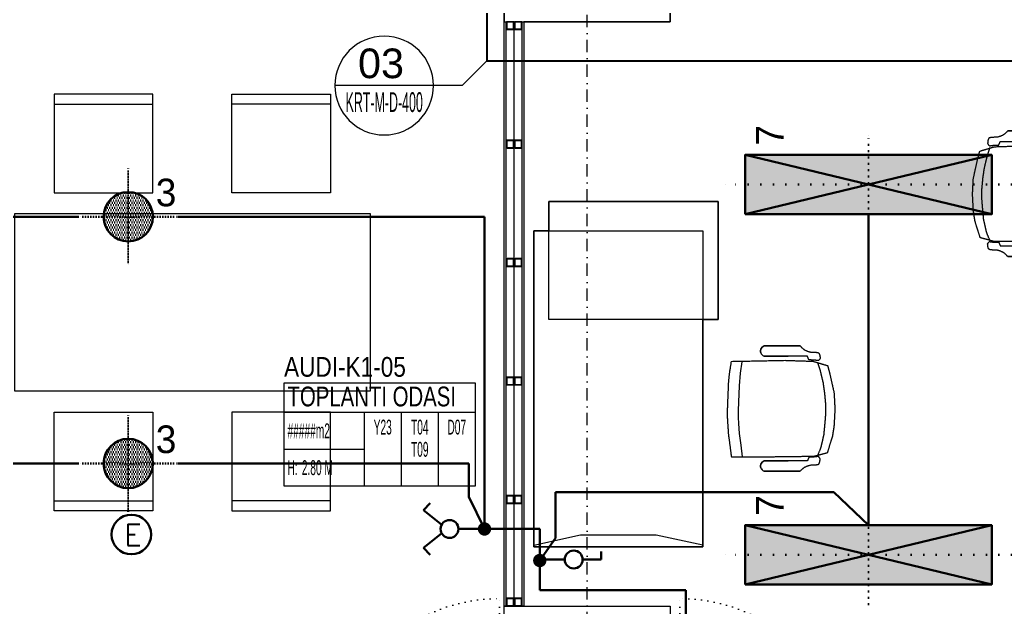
# Model space of a CAD drawing. Extents: x -1701 to 23780, y -363 to 7742.
# Drawn here: x 8980 to 9479.4, y 2446.4 to 2744 of the extents above; entities that cross this region are included whole.
import ezdxf
from ezdxf.enums import TextEntityAlignment as Align

# ---------------------------------------------------------------- set-up
doc = ezdxf.new("R2010")
doc.units = 0
doc.header["$LTSCALE"] = 25
doc.header["$MEASUREMENT"] = 0
doc.header["$PDMODE"] = 1
for name, pattern in [('Audi$0$DASHDOT', [1, 0.5, -0.25, 0, -0.25]), ('Audi$0$DASHDOT2', [0.5, 0.25, -0.125, 0, -0.125]), ('Audi$0$DOT2', [0.125, 0, -0.125]), ('Audi$0$HIDDEN2', [4.7625, 3.175, -1.5875]), ('DOT', [0.25, 0, -0.25]), ('DOT2', [0.125, 0, -0.125])]:
    doc.linetypes.add(name, pattern=pattern)
doc.layers.get('0').update_dxf_attribs({"color": 9, "lineweight": 9})
for name, color, linetype, lineweight in [('31', 9, 'Continuous', 9), ('Audi$0$05', 8, 'Continuous', 9), ('Audi$0$06C', 8, 'Continuous', 9), ('Audi$0$06D', 8, 'Continuous', 9), ('Audi$0$07K', 8, 'Continuous', 9), ('Audi$0$10', 8, 'Continuous', 9), ('Audi$0$11', 8, 'Continuous', 9), ('Audi$0$14', 8, 'Continuous', 9), ('Audi$0$15', 8, 'Continuous', 9), ('Audi$0$20', 8, 'Audi$0$DOT2', 9), ('Audi$0$21', 8, 'Continuous', 9), ('Audi$0$24', 8, 'Audi$0$DASHDOT2', 9), ('Audi$0$35', 8, 'Continuous', 9), ('E-ACİL AYDINLATMA KİTİ', 7, 'Continuous', 30), ('E-ANAHTAR', 7, 'Continuous', 30), ('E-Aydınlatma', 7, 'Continuous', 30), ('E-KABLO', 7, 'Continuous', 30), ('E-KOMÜTATÖR ANAHTAR', 7, 'Continuous', 30), ('E-YUKARI ÇIKAN HAT', 7, 'Continuous', 30)]:
    doc.layers.add(name, color=color, linetype=linetype, lineweight=lineweight)
doc.styles.add('Audi$0$Arial', font='arial.ttf', dxfattribs={"height": 2.5})
doc.styles.add('Audi$0$MuuM_TEXT-STANDART', font='ARIALN.TTF')
doc.styles.add('E-YAZI', font='txttw.shx')
doc.styles.add('TX-TEXT', font='')
doc.styles.get('TX-TEXT').set_extended_font_data('TrSah Futura Lt BT')

# ---------------------------------------------------------------- blocks, each defined once
blk = doc.blocks.new('Audi$0$0_detailbox1')
blk.add_lwpolyline([(10.411, -2.5), (7.911, 0), (-5, 0)])
blk.add_circle((0, 0), 5)
at = {"style": 'Audi$0$Arial'}
blk.add_attdef('DETAYADI', text='', height=3, dxfattribs=at).set_placement((0, 0), align=Align.BOTTOM_CENTER)
blk.add_attdef('PAFTAADI', text='', height=2, dxfattribs=at).set_placement((0, -0.5), align=Align.TOP_CENTER)
blk = doc.blocks.new('Audi$0$P-AUDI_TOP')
at = {"layer": 'Audi$0$05'}
for points in [[(20, 10.5), (70, 10.5), (70, 60.5), (20, 60.5)], [(20, 10.5), (70, 10.5), (70, 60.5), (20, 60.5)], [(160, 10.5), (110, 10.5), (110, 60.5), (160, 60.5)], [(160, 10.5), (110, 10.5), (110, 60.5), (160, 60.5)], [(0, 0), (180, 0), (180, -90), (0, -90)], [(0, 0), (180, 0), (180, -90), (0, -90)], [(20, -100.5), (70, -100.5), (70, -150.5), (20, -150.5)], [(20, -100.5), (70, -100.5), (70, -150.5), (20, -150.5)], [(160, -100.5), (110, -100.5), (110, -150.5), (160, -150.5)], [(160, -100.5), (110, -100.5), (110, -150.5), (160, -150.5)]]:
    blk.add_lwpolyline(points, close=True, dxfattribs=at)
for points in [[(20, 55.5), (70, 55.5)], [(20, 55.5), (70, 55.5)], [(160, 55.5), (110, 55.5)], [(160, 55.5), (110, 55.5)], [(20, -145.5), (70, -145.5)], [(20, -145.5), (70, -145.5)], [(160, -145.5), (110, -145.5)], [(160, -145.5), (110, -145.5)]]:
    blk.add_lwpolyline(points, dxfattribs=at)
blk = doc.blocks.new('Audi$0$Group-258-1')
at = {"linetype": 'Continuous'}
for p, q in [((384800.0983, 69164.505), (384800.0936, 69164.5084)), ((384800.71, 69164.505), (384800.7146, 69164.5084)), ((384800.2257, 69164.3995), (384800.1668, 69164.4084)), ((384800.6491, 69164.4097), (384800.5895, 69164.4019)), ((384800.2892, 69164.3936), (384800.2257, 69164.3995)), ((384800.3717, 69164.3904), (384800.2892, 69164.3936)), ((384800.4137, 69164.389), (384800.3717, 69164.3904)), ((384800.4502, 69164.389), (384800.4137, 69164.389)), ((384800.4792, 69164.3908), (384800.4502, 69164.389)), ((384800.5299, 69164.394), (384800.4792, 69164.3908)), ((384800.5895, 69164.4019), (384800.5299, 69164.394))]:
    blk.add_line(p, q, dxfattribs=at)
at = {"linetype": 'Continuous', "flags": 128}
for points in [[(384800.0862, 69164.6997), (384800.0862, 69164.6409), (384800.0862, 69164.6409)], [(384800.722, 69164.6997), (384800.722, 69164.6409), (384800.722, 69164.6409)], [(384800.0862, 69164.6409), (384800.0862, 69164.5259), (384800.0862, 69164.6409)], [(384800.1395, 69164.5259), (384800.1395, 69164.6409), (384800.1395, 69164.6409)], [(384800.6687, 69164.5259), (384800.6687, 69164.6409), (384800.6687, 69164.6409)], [(384800.722, 69164.6409), (384800.722, 69164.5259), (384800.722, 69164.6409)], [(384800.0862, 69164.5259), (384800.0862, 69164.5259), (384800.087, 69164.52)], [(384800.0862, 69164.5259), (384800.087, 69164.52), (384800.087, 69164.52)], [(384800.087, 69164.52), (384800.087, 69164.52), (384800.0892, 69164.5143)], [(384800.087, 69164.52), (384800.0892, 69164.5143), (384800.0892, 69164.5143)], [(384800.0892, 69164.5143), (384800.0892, 69164.5143), (384800.0929, 69164.5094)], [(384800.0892, 69164.5143), (384800.0936, 69164.5084), (384800.0929, 69164.5094)], [(384800.0977, 69164.5054), (384800.0977, 69164.5054), (384800.1034, 69164.5026)], [(384800.0977, 69164.5054), (384800.1034, 69164.5026), (384800.1034, 69164.5026)], [(384800.1223, 69164.5026), (384800.1223, 69164.5026), (384800.128, 69164.5054)], [(384800.1223, 69164.5026), (384800.128, 69164.5054), (384800.128, 69164.5054)], [(384800.128, 69164.5054), (384800.128, 69164.5054), (384800.1328, 69164.5094)], [(384800.128, 69164.5054), (384800.1328, 69164.5094), (384800.1328, 69164.5094)], [(384800.1328, 69164.5094), (384800.1328, 69164.5094), (384800.1365, 69164.5143)], [(384800.1328, 69164.5094), (384800.1365, 69164.5143), (384800.1365, 69164.5143)], [(384800.1365, 69164.5143), (384800.1365, 69164.5143), (384800.1387, 69164.52)], [(384800.1365, 69164.5143), (384800.1387, 69164.52), (384800.1387, 69164.52)], [(384800.1387, 69164.52), (384800.1387, 69164.52), (384800.1395, 69164.5259)], [(384800.1387, 69164.52), (384800.1395, 69164.5259), (384800.1395, 69164.5259)], [(384800.6695, 69164.52), (384800.6695, 69164.52), (384800.6687, 69164.5259)], [(384800.6695, 69164.52), (384800.6687, 69164.5259), (384800.6687, 69164.5259)], [(384800.6718, 69164.5143), (384800.6718, 69164.5143), (384800.6695, 69164.52)], [(384800.6718, 69164.5143), (384800.6695, 69164.52), (384800.6695, 69164.52)], [(384800.6754, 69164.5094), (384800.6754, 69164.5094), (384800.6718, 69164.5143)], [(384800.6754, 69164.5094), (384800.6718, 69164.5143), (384800.6718, 69164.5143)], [(384800.6802, 69164.5054), (384800.6802, 69164.5054), (384800.6754, 69164.5094)], [(384800.6802, 69164.5054), (384800.6754, 69164.5094), (384800.6754, 69164.5094)], [(384800.6859, 69164.5026), (384800.6859, 69164.5026), (384800.6802, 69164.5054)], [(384800.6859, 69164.5026), (384800.6802, 69164.5054), (384800.6802, 69164.5054)], [(384800.7105, 69164.5054), (384800.7105, 69164.5054), (384800.7048, 69164.5026)], [(384800.7105, 69164.5054), (384800.7048, 69164.5026), (384800.7048, 69164.5026)], [(384800.719, 69164.5143), (384800.7146, 69164.5084), (384800.7153, 69164.5094)], [(384800.719, 69164.5143), (384800.719, 69164.5143), (384800.7153, 69164.5094)], [(384800.7213, 69164.52), (384800.7213, 69164.52), (384800.719, 69164.5143)], [(384800.7213, 69164.52), (384800.719, 69164.5143), (384800.719, 69164.5143)], [(384800.722, 69164.5259), (384800.722, 69164.5259), (384800.7213, 69164.52)], [(384800.722, 69164.5259), (384800.7213, 69164.52), (384800.7213, 69164.52)], [(384800.1034, 69164.5026), (384800.1034, 69164.5026), (384800.1096, 69164.5011)], [(384800.1034, 69164.5026), (384800.1096, 69164.5011), (384800.1096, 69164.5011)], [(384800.1096, 69164.5011), (384800.1096, 69164.5011), (384800.1161, 69164.5011)], [(384800.1096, 69164.5011), (384800.1161, 69164.5011), (384800.1161, 69164.5011)], [(384800.1161, 69164.5011), (384800.1161, 69164.5011), (384800.1223, 69164.5026)], [(384800.1161, 69164.5011), (384800.1223, 69164.5026), (384800.1223, 69164.5026)], [(384800.6922, 69164.5011), (384800.6922, 69164.5011), (384800.6859, 69164.5026)], [(384800.6922, 69164.5011), (384800.6859, 69164.5026), (384800.6859, 69164.5026)], [(384800.6986, 69164.5011), (384800.6986, 69164.5011), (384800.6922, 69164.5011)], [(384800.6986, 69164.5011), (384800.6922, 69164.5011), (384800.6922, 69164.5011)], [(384800.7048, 69164.5026), (384800.7048, 69164.5026), (384800.6986, 69164.5011)], [(384800.7048, 69164.5026), (384800.6986, 69164.5011), (384800.6986, 69164.5011)]]:
    blk.add_lwpolyline(points, close=True, dxfattribs=at)
at = {"linetype": 'Continuous'}
for points in [[(384800.3272, 69164.8751), (384800.2792, 69164.8644), (384800.2312, 69164.8536)], [(384800.4074, 69164.8792), (384800.3673, 69164.8772), (384800.3272, 69164.8751)], [(384800.4932, 69164.8746), (384800.4503, 69164.8769), (384800.4074, 69164.8792)], [(384800.5432, 69164.8666), (384800.5182, 69164.8706), (384800.4932, 69164.8746)], [(384800.6271, 69164.8405), (384800.5851, 69164.8535), (384800.5432, 69164.8666)], [(384800.1886, 69164.8426), (384800.1775, 69164.8055), (384800.1663, 69164.7685)], [(384800.2312, 69164.8536), (384800.2099, 69164.8481), (384800.1886, 69164.8426)], [(384800.2746, 69164.8191), (384800.2429, 69164.8115), (384800.2113, 69164.8039)], [(384800.3252, 69164.8264), (384800.2999, 69164.8227), (384800.2746, 69164.8191)], [(384800.3841, 69164.8318), (384800.3546, 69164.8291), (384800.3252, 69164.8264)], [(384800.4307, 69164.8318), (384800.4074, 69164.8318), (384800.3841, 69164.8318)], [(384800.4872, 69164.8271), (384800.4589, 69164.8295), (384800.4307, 69164.8318)], [(384800.5356, 69164.8225), (384800.5114, 69164.8248), (384800.4872, 69164.8271)], [(384800.5919, 69164.8096), (384800.5638, 69164.8161), (384800.5356, 69164.8225)], [(384800.637, 69164.7924), (384800.6046, 69164.8075), (384800.5919, 69164.8096)], [(384800.6454, 69164.7717), (384800.6363, 69164.8061), (384800.6271, 69164.8405)], [(384800.0854, 69164.7011), (384800.1126, 69164.7212), (384800.1182, 69164.7571)], [(384800.1182, 69164.7571), (384800.1184, 69164.788), (384800.1261, 69164.8013), (384800.1481, 69164.8026)], [(384800.1481, 69164.8026), (384800.1523, 69164.8031), (384800.1616, 69164.7937)], [(384800.1585, 69164.7715), (384800.1583, 69164.7588), (384800.158, 69164.7461)], [(384800.1616, 69164.7937), (384800.1601, 69164.7826), (384800.1585, 69164.7715)], [(384800.1663, 69164.7685), (384800.1639, 69164.6975), (384800.1616, 69164.6266)], [(384800.2113, 69164.8039), (384800.1911, 69164.7972), (384800.1708, 69164.7905)], [(384800.6491, 69164.4746), (384800.6472, 69164.6232), (384800.6454, 69164.7717)], [(384800.6601, 69164.8026), (384800.656, 69164.8031), (384800.6466, 69164.7937)], [(384800.6466, 69164.7937), (384800.6482, 69164.7826), (384800.6497, 69164.7715)], [(384800.6497, 69164.7715), (384800.65, 69164.7588), (384800.6502, 69164.7461)], [(384800.69, 69164.7571), (384800.6898, 69164.788), (384800.6822, 69164.8013), (384800.6601, 69164.8026)], [(384800.7229, 69164.7011), (384800.6957, 69164.7212), (384800.69, 69164.7571)], [(384800.158, 69164.7461), (384800.1488, 69164.7423), (384800.1395, 69164.7385)], [(384800.1395, 69164.7385), (384800.1395, 69164.6897), (384800.1395, 69164.6409)], [(384800.6502, 69164.7461), (384800.6595, 69164.7423), (384800.6687, 69164.7385)], [(384800.6687, 69164.7385), (384800.6687, 69164.6897), (384800.6687, 69164.6409)], [(384800.1616, 69164.6266), (384800.1642, 69164.4892), (384800.1668, 69164.3518)], [(384800.6491, 69164.3531), (384800.6491, 69164.4138), (384800.6491, 69164.4746)], [(384800.1668, 69164.3518), (384800.2302, 69164.3409), (384800.278, 69164.3374)], [(384800.278, 69164.3374), (384800.3427, 69164.3349), (384800.4074, 69164.3324)], [(384800.4074, 69164.3324), (384800.4288, 69164.3324), (384800.4502, 69164.3324)], [(384800.4502, 69164.3324), (384800.4901, 69164.3349), (384800.5299, 69164.3374)], [(384800.5299, 69164.3374), (384800.5895, 69164.3452), (384800.6491, 69164.3531)]]:
    blk.add_open_spline(points, degree=2, dxfattribs=at)
blk = doc.blocks.new('Audi$0$p-masa_160')
for p, q in [((7.57, 115.2), (7.57, 160)), ((85.7, 115.2), (7.57, 115.2))]:
    blk.add_line(p, q)
blk.add_lwpolyline([(85.7, 115.2), (93.45, 115.2), (93.45, 174.97), (7.57, 174.97), (7.57, 160), (0, 160), (0, 0), (85.7, 0), (85.7, 115.2)], close=True)
at = {"flags": 128}
for points in [[(7.57, 160), (7.57, 174.97), (93.45, 174.97), (93.45, 115.2), (85.7, 115.2)], [(85.7, 0.04), (85.7, 0.94), (61.93, 5.88), (23.62, 5.88), (0, 0.73), (0, 0), (85.67, 0)]]:
    blk.add_lwpolyline(points, dxfattribs=at)
for points in [[(85.7, 160), (85.7, 0), (0, 0), (0, 160), (85.7, 160)], [(85.7, 160), (85.7, 0), (0, 0), (0, 160)]]:
    blk.add_lwpolyline(points, close=True, dxfattribs=at)
blk = doc.blocks.new('Audi$0$0_roomno2-flat-2')
at = {"layer": 'Audi$0$21'}
blk.add_lwpolyline([(96.88, -52.5), (0, -52.5), (0, 0), (96.88, 0)], close=True, dxfattribs=at)
for points in [[(0, -15), (96.88, -15)], [(40.62, -15), (40.62, -52.5)], [(59.38, -15), (59.38, -52.5)], [(78.12, -15), (78.12, -52.5)], [(0, -33.75), (40.62, -33.75)]]:
    blk.add_lwpolyline(points, dxfattribs=at)
at = {"layer": 'Audi$0$21', "style": 'Audi$0$MuuM_TEXT-STANDART', "width": 0.6}
blk.add_text('H:', height=7.5, dxfattribs=at).set_placement((1.75, -43.04), align=Align.MIDDLE_LEFT)
at = {"layer": 'Audi$0$21', "style": 'Audi$0$Arial'}
blk.add_attdef('ODANO', (0, 5.85), '', height=10, dxfattribs=at)
blk.add_attdef('MEKANADI', text='', height=10, dxfattribs=at).set_placement((1.75, -15), align=Align.BOTTOM_LEFT)
at = {"layer": 'Audi$0$21', "style": 'Audi$0$MuuM_TEXT-STANDART', "width": 0.6}
for tag, p in [('YER01', (50, -22.5)), ('TAVAN01', (68.75, -22.5)), ('DUVAR01', (87.5, -22.5)), ('YER02', (50, -33.75)), ('TAVAN02', (68.75, -33.75)), ('DUVAR02', (87.5, -33.75)), ('YER03', (50, -45)), ('TAVAN03', (68.75, -45)), ('DUVAR03', (87.5, -45))]:
    blk.add_attdef(tag, text='', height=7.5, dxfattribs=at).set_placement(p, align=Align.MIDDLE_CENTER)
for tag, p in [('M2', (1.75, -24.38)), ('TEMIZTAVANYUKSEKLIGI', (9, -43.04))]:
    blk.add_attdef(tag, text='', height=7.5, dxfattribs=at).set_placement(p, align=Align.MIDDLE_LEFT)
blk = doc.blocks.new('Audi$0$Prf-40x40')
for points in [[(1.5, -2), (-1.5, -2, -0.414214), (-2, -1.5), (-2, 1.5, -0.414214), (-1.5, 2), (1.5, 2, -0.414214), (2, 1.5), (2, -1.5, -0.414214)], [(1.5, -1.7), (-1.5, -1.7, -0.414214), (-1.7, -1.5), (-1.7, 1.5, -0.414214), (-1.5, 1.7), (1.5, 1.7, -0.414214), (1.7, 1.5), (1.7, -1.5, -0.414214)]]:
    blk.add_lwpolyline(points, format="xyb", close=True)
at = {"color": 252}
blk.add_point((0, 0), dxfattribs=at)
blk = doc.blocks.new('Audi$0$g-kapı kolu-p')
for points in [[(11.85, 8.21), (-0.95, 8.21), (-0.95, 2.41), (0.95, 2.41), (0.95, 6.31), (11.85, 6.31), (11.85, 8.21)], [(11.85, -8.21), (-0.95, -8.21), (-0.95, -2.41), (0.95, -2.41), (0.95, -6.31), (11.85, -6.31), (11.85, -8.21)]]:
    blk.add_lwpolyline(points)
for points in [[(-5, 0.5), (5, 0.5), (5, 1.5), (-5, 1.5)], [(-2.65, 1.5), (2.65, 1.5), (2.65, 2.41), (-2.65, 2.41)], [(-5, -1.5), (5, -1.5), (5, -0.5), (-5, -0.5)], [(-2.65, -1.5), (2.65, -1.5), (2.65, -2.41), (-2.65, -2.41)]]:
    blk.add_lwpolyline(points, close=True)
blk = doc.blocks.new('Audi$0$k-cambölme-kapı-p')
at = {"layer": 'Audi$0$10'}
h = blk.add_hatch(dxfattribs=at)
h.set_pattern_fill('NET', color=256, angle=135, style=0)
h.set_pattern_definition([(135, (3753.7029, 560.85184), (-0.0883883476, -0.0883883476), []), (225, (3753.7029, 560.85184), (0.0883883476, -0.0883883476), [])])
h.paths.add_polyline_path([(2.08, -0.06), (2.08, 0.02), (2.07, 0.04), (2.05, 0.07), (2.01, 0.09), (1.98, 0.1), (1.97, 0.1), (1.97, -0.29), (1.94, -0.29), (1.94, -0.43), (1.88, -0.49), (1.67, -0.49), (1.82, -0.29), (1.73, -0.29), (1.53, -0.5), (1.44, -0.5), (1.62, -0.32), (1.62, -0.29), (1.51, -0.29), (1.34, -0.42), (1.32, -0.44), (1.3, -0.48), (1.29, -0.51), (1.26, -0.57), (1.26, -0.31), (1.32, -0.29), (1.23, -0.29), (1.23, -0.53), (1.23, -0.59), (1.24, -0.62), (1.26, -0.64), (3.47, -0.64), (3.47, -0.58), (3.38, -0.35), (3.38, -0.3), (3.42, -0.25), (3.42, -0.2), (3.38, -0.16), (2.73, -0.16), (2.74, -0.2), (2.91, -0.2, -1), (2.91, -0.25)])
h.paths.add_polyline_path([(2.05, -0.18), (2.05, -0.21), (2.08, -0.23), (2.11, -0.24), (2.15, -0.25), (2.95, -0.27), (2.92, -0.29), (2.55, -0.29), (2.54, -0.31), (2.52, -0.33), (2.5, -0.34), (2.48, -0.34), (2.46, -0.34), (2.44, -0.32), (2.42, -0.3), (2.08, -0.3), (1.99, -0.11), (1.99, -0.07), (2.05, -0.07)], flags=16)
h.paths.add_polyline_path([(2.41, -0.34), (2.51, -0.5), (2.08, -0.5), (2.08, -0.34)], flags=16)
h.paths.add_polyline_path([(2.55, -0.33), (2.89, -0.33), (2.94, -0.33), (3.28, -0.34, 0.166992), (3.34, -0.55), (2.72, -0.55), (2.55, -0.36)], flags=16)
h.paths.add_polyline_path([(3.02, -0.22), (3.02, -0.2), (3.33, -0.2, 0.10606), (3.29, -0.33), (3.01, -0.27)], flags=16)
h = blk.add_hatch(dxfattribs=at)
h.set_pattern_fill('NET', color=256, angle=135, style=0)
h.set_pattern_definition([(45, (474.94443, 2280.71206), (0.0883883476, -0.0883883476), []), (315, (474.94443, 2280.71206), (-0.0883883476, -0.0883883476), [])])
h.paths.add_polyline_path([(87.27, -0.16), (87.26, -0.2), (87.09, -0.2, 1), (87.09, -0.25), (87.92, -0.25), (87.92, -0.01), (87.93, 0.03), (87.96, 0.05), (88, 0.07), (88.03, 0.07), (88.03, -0.29), (88.06, -0.29), (88.06, -0.43), (88.12, -0.49), (88.33, -0.49), (88.18, -0.29), (88.27, -0.29), (88.47, -0.5), (88.56, -0.5), (88.38, -0.32), (88.38, -0.29), (88.49, -0.29), (88.66, -0.42), (88.68, -0.44), (88.7, -0.48), (88.71, -0.51), (88.74, -0.57), (88.74, -0.31), (88.68, -0.29), (88.77, -0.29), (88.77, -0.53), (88.77, -0.59), (88.76, -0.62), (88.74, -0.64), (86.53, -0.64), (86.53, -0.58), (86.62, -0.35), (86.62, -0.3), (86.58, -0.25), (86.58, -0.2), (86.62, -0.16)])
h.paths.add_polyline_path([(87.28, -0.55), (87.45, -0.36), (87.45, -0.33), (87.11, -0.33), (87.06, -0.33), (87.03, -0.31), (86.99, -0.27), (86.98, -0.22), (86.98, -0.2), (86.67, -0.2, -0.292264), (86.66, -0.55)], flags=16)
h.paths.add_polyline_path([(87.48, -0.51), (87.59, -0.51), (87.53, -0.43)], flags=16)
h.paths.add_polyline_path([(87.56, -0.4), (87.69, -0.5), (87.92, -0.5), (87.92, -0.34), (87.59, -0.34)], flags=16)
h.paths.add_polyline_path([(87.62, -0.53), (87.71, -0.62), (87.71, -0.53)], flags=16)
for points in [[(1.97, -0.29), (1.97, 2.13), (2.05, 2.13), (2.05, 2.28, 0.414214), (1.89, 2.44), (0.08, 2.44, 0.414214), (0, 2.36), (0, -2.36, 0.414214), (0.08, -2.44), (2.05, -2.44), (2.05, -2.25), (2.05, -2.23), (2.05, -2.23), (2.05, -2.23), (2.05, -2.23), (2.05, -2.23), (2.05, -0.89)], [(88.03, -0.29), (88.03, 2.13), (87.95, 2.13), (87.95, 2.28, -0.414214), (88.11, 2.44), (89.92, 2.44, -0.414214), (90, 2.36), (90, -2.36, -0.414214), (89.92, -2.44), (87.95, -2.44), (87.95, -2.25), (87.95, -2.23), (87.95, -2.23), (87.95, -2.23), (87.95, -2.23), (87.95, -2.23), (87.95, -0.89)], [(1.51, -0.29), (1.34, -0.42), (1.32, -0.44), (1.3, -0.48), (1.29, -0.51), (1.26, -0.57), (1.26, -0.31), (1.32, -0.29), (1.23, -0.29), (1.23, -0.53), (1.23, -0.59), (1.24, -0.62), (1.26, -0.64), (3.47, -0.64), (3.47, -0.58), (3.38, -0.35), (3.38, -0.3), (3.42, -0.25), (3.42, -0.2), (3.38, -0.16), (2.73, -0.16), (2.74, -0.2), (2.91, -0.2, -1), (2.91, -0.25, -1)], [(88.49, -0.29), (88.66, -0.42), (88.68, -0.44), (88.7, -0.48), (88.71, -0.51), (88.74, -0.57), (88.74, -0.31), (88.68, -0.29), (88.77, -0.29), (88.77, -0.53), (88.77, -0.59), (88.76, -0.62), (88.74, -0.64), (86.53, -0.64), (86.53, -0.58), (86.62, -0.35), (86.62, -0.3), (86.58, -0.25), (86.58, -0.2), (86.62, -0.16), (87.27, -0.16), (87.26, -0.2), (87.09, -0.2, 1), (87.09, -0.25, 1)], [(86.66, -0.55), (87.28, -0.55), (87.45, -0.36), (87.45, -0.33), (87.11, -0.33), (87.06, -0.33), (87.03, -0.31), (86.99, -0.27), (86.98, -0.22), (86.98, -0.2), (86.67, -0.2, 1)]]:
    blk.add_lwpolyline(points, format="xyb", dxfattribs=at)
for points in [[(1.82, 2.27), (0.16, 2.27), (0.16, 2.03), (0.38, 2.03), (0.38, 1.92), (0.22, 1.92), (0.22, 1.16), (0.35, 1.16), (0.35, -0.41), (0.22, -0.41), (0.22, -1.23), (0.36, -1.23), (0.36, -1.38), (0.16, -1.38), (0.16, -2.24), (1.82, -2.24), (1.82, -1.72), (1.62, -1.72), (1.62, -1.58), (1.82, -1.58), (1.82, -1.37), (1.61, -1.37), (1.61, -1.24), (1.74, -1.24), (1.74, -0.85), (1.06, -0.85), (1.06, -0.13), (1.5, -0.13), (1.5, 1.92), (1.57, 2.03), (1.82, 2.03), (1.82, 2.27)], [(0.69, 3.63), (0.69, 2.44)], [(0.69, 2.27), (0.69, -0.24), (1.06, -0.24)], [(1.06, 2.44), (1.06, 2.86)], [(1.06, -0.13), (1.06, 2.27)], [(1.5, 1.92), (1.06, 1.92)], [(1.17, 1.92), (1.17, -0.13)], [(2.91, -0.25), (2.08, -0.06), (2.08, 0.02), (2.07, 0.04), (2.05, 0.07), (2.01, 0.09), (1.98, 0.1), (1.97, 0.1)], [(3.84, 0.88), (2.63, 3.22)], [(4.07, 1.27), (2.67, 3.99)], [(8.14, 0.88), (8.14, 1.27), (4.07, 1.27)], [(5.3, 0.88), (5.3, -0.16)], [(5.5, 1.27), (5.77, 0.97), (5.77, 0.88)], [(5.59, 0.88), (5.59, -0.16)], [(6.76, 1.27), (6.49, 0.97), (6.49, 0.88)], [(6.67, 0.88), (6.67, -0.16)], [(6.96, 0.88), (6.96, -0.16)], [(87.09, -0.25), (87.92, -0.25), (87.92, -0.01), (87.93, 0.03), (87.96, 0.05), (88, 0.07), (88.03, 0.07)], [(88.18, 2.27), (89.84, 2.27), (89.84, 2.03), (89.62, 2.03), (89.62, 1.92), (89.78, 1.92), (89.78, 1.16), (89.65, 1.16), (89.65, -0.41), (89.78, -0.41), (89.78, -1.23), (89.64, -1.23), (89.64, -1.38), (89.84, -1.38), (89.84, -2.24), (88.18, -2.24), (88.18, -1.72), (88.38, -1.72), (88.38, -1.58), (88.18, -1.58), (88.18, -1.37), (88.39, -1.37), (88.39, -1.24), (88.26, -1.24), (88.26, -0.85), (88.94, -0.85), (88.94, -0.13), (88.5, -0.13), (88.5, 1.92), (88.43, 2.03), (88.18, 2.03), (88.18, 2.27)], [(2.05, -0.89), (3.59, -0.89), (3.59, -0.64), (1.23, -0.64), (1.23, -0.29), (1.97, -0.29)], [(1.62, -0.29), (1.62, -0.32), (1.44, -0.5), (1.53, -0.5), (1.73, -0.29)], [(1.82, -0.29), (1.67, -0.49), (1.88, -0.49), (1.94, -0.43), (1.94, -0.29)], [(3.34, -0.55), (2.72, -0.55), (2.55, -0.36), (2.55, -0.33), (2.89, -0.33), (2.94, -0.33)], [(3.28, -0.34), (3.28, -0.34), (2.94, -0.33)], [(3.01, -0.27), (3.02, -0.22), (3.02, -0.2), (3.33, -0.2)], [(3.01, -0.27), (3.29, -0.33), (3.29, -0.33)], [(4.06, -0.16), (4.06, -0.55), (8.14, -0.55)], [(8.14, -0.55), (8.14, -0.16)], [(87.95, -0.89), (86.41, -0.89), (86.41, -0.64), (88.77, -0.64), (88.77, -0.29), (88.03, -0.29)], [(87.59, -0.51), (87.53, -0.43), (87.48, -0.51), (87.59, -0.51)], [(88.18, -0.29), (88.33, -0.49), (88.12, -0.49), (88.06, -0.43), (88.06, -0.29)], [(88.38, -0.29), (88.38, -0.32), (88.56, -0.5), (88.47, -0.5), (88.27, -0.29)]]:
    blk.add_lwpolyline(points, dxfattribs=at)
at = {"layer": 'Audi$0$10', "linetype": 'Audi$0$DASHDOT', "ltscale": 0.05}
for points in [[(3.22, 3.63), (0.2, 3.63)], [(1.71, 2.14), (1.71, 4.9)], [(6.13, 1.44), (6.13, -0.55)]]:
    blk.add_lwpolyline(points, dxfattribs=at)
at = {"layer": 'Audi$0$10'}
for points in [[(1.99, -0.07), (2.05, -0.07), (2.05, -0.18), (2.05, -0.21), (2.08, -0.23), (2.11, -0.24), (2.15, -0.25), (2.95, -0.27), (2.92, -0.29), (2.55, -0.29), (2.54, -0.31), (2.52, -0.33), (2.5, -0.34), (2.48, -0.34), (2.46, -0.34), (2.44, -0.32), (2.42, -0.3), (2.08, -0.3), (1.99, -0.11)], [(2.08, -0.5), (2.08, -0.34), (2.41, -0.34), (2.51, -0.5), (2.51, -0.5)], [(87.92, -0.5), (87.92, -0.34), (87.59, -0.34), (87.56, -0.4), (87.69, -0.5)], [(87.62, -0.53), (87.71, -0.53), (87.71, -0.62)]]:
    blk.add_lwpolyline(points, close=True, dxfattribs=at)
blk.add_circle((1.71, 3.65), 1.02, dxfattribs=at)
for centre, start, end in [((3.6, -0.37), 176.143, 214.0649), ((3.6, -0.37), 148.8979, 173.1144), ((86.4, -0.37), 325.9351, 31.1021)]:
    blk.add_arc(centre, 0.322, start, end, dxfattribs=at)
at = {"layer": 'Audi$0$15', "linetype": 'Audi$0$DOT2'}
blk.add_lwpolyline([(2.48, 0.36), (2.48, 85.36)], dxfattribs=at)
at = {"layer": 'Audi$0$15'}
blk.add_lwpolyline([(2.58, 0.88), (87.42, 0.88), (87.52, 0.78), (87.52, -0.05), (87.42, -0.16), (2.58, -0.16), (2.58, -0.16), (2.48, -0.05), (2.48, 0.78), (2.58, 0.88)], dxfattribs=at)
at = {"layer": 'Audi$0$15', "linetype": 'Audi$0$DOT2'}
blk.add_arc((2.48, 0.36), 85.04, 0, 90, dxfattribs=at)
at = {"layer": 'Audi$0$20'}
for p, q in [((87.95, 2.43), (2.05, 2.43)), ((87.95, 2.13), (2.05, 2.13)), ((87.95, -2.23), (2.05, -2.23)), ((87.95, -2.44), (2.05, -2.44))]:
    blk.add_line(p, q, dxfattribs=at)
at = {"layer": 'Audi$0$06C', "xscale": -1}
blk.add_blockref('Audi$0$g-kapı kolu-p', (79.64, 0.38), dxfattribs=at)
blk = doc.blocks.new('Audi')
at = {"layer": 'Audi$0$06D'}
blk.add_lwpolyline([(9230.5, 2450.5), (9230.5, 2739.5)], dxfattribs=at)
at = {"layer": 'Audi$0$11'}
for points in [[(9235.5, 2447), (9225.5, 2447), (9225.5, 2743), (9235.5, 2743)], [(9234.5, 2447), (9226.5, 2447), (9226.5, 2743), (9234.5, 2743)]]:
    blk.add_lwpolyline(points, close=True, dxfattribs=at)
at = {"layer": 'Audi$0$14'}
blk.add_lwpolyline([(9103, 2819.3), (9103, 2803), (9225.5, 2803), (9225.5, 2743), (9309.5, 2743), (9309.5, 2803), (9357, 2803), (9357, 2819.3)], dxfattribs=at)
blk.add_lwpolyline([(9225.5, 2447), (9309.5, 2447), (9309.5, 2363), (9225.5, 2363)], close=True, dxfattribs=at)
at = {"layer": 'Audi$0$21', "linetype": 'Audi$0$HIDDEN2', "ltscale": 0.1, "const_width": 1}
blk.add_lwpolyline([(9216.72, 2881.81), (9956.44, 2881.81), (9956.44, 2723.15), (9216.72, 2723.15)], close=True, dxfattribs=at)
at = {"layer": 'Audi$0$24'}
blk.add_lwpolyline([(9267.5, 195), (9267.5, 4035)], dxfattribs=at)
at = {"layer": 'Audi$0$35'}
for points in [[(8609.5, 2803), (8609.5, 2743), (8535.5, 2743), (8535.5, 2447), (8609.5, 2447), (8609.5, 2363), (9225.5, 2363), (9225.5, 2803)], [(9235.5, 2743), (9235.5, 2447), (9309.5, 2447), (9309.5, 2363), (9925.5, 2363), (9925.5, 2447), (9990.5, 2447), (9990.5, 2743), (9925.5, 2743), (9925.5, 2803), (9309.5, 2803), (9309.5, 2743)]]:
    blk.add_lwpolyline(points, close=True, dxfattribs=at)
ref = blk.add_blockref('Audi$0$0_roomno2-flat-2', (9113.94, 2560.17))
ref.add_attrib('ODANO', 'AUDI-K1-05', dxfattribs={"layer": 'Audi$0$21', "height": 10, "style": 'Audi$0$MuuM_TEXT-STANDART'}).set_placement((9113.94, 2560.17), align=Align.BOTTOM_LEFT)
ref.add_attrib('MEKANADI', 'TOPLANTI ODASI', dxfattribs={"layer": 'Audi$0$21', "height": 10, "style": 'Audi$0$MuuM_TEXT-STANDART', "width": 0.9}).set_placement((9115.69, 2545.17), align=Align.BOTTOM_LEFT)
ref.add_attrib('M2', '#####m2', dxfattribs={"layer": 'Audi$0$21', "height": 7.5, "style": 'Audi$0$MuuM_TEXT-STANDART', "width": 0.6}).set_placement((9115.69, 2535.8), align=Align.MIDDLE_LEFT)
ref.add_attrib('TEMIZTAVANYUKSEKLIGI', '2.80 M', dxfattribs={"layer": 'Audi$0$21', "height": 7.5, "style": 'Audi$0$MuuM_TEXT-STANDART', "width": 0.6}).set_placement((9122.94, 2517.13), align=Align.MIDDLE_LEFT)
ref.add_attrib('YER01', 'Y23', dxfattribs={"layer": 'Audi$0$21', "height": 7.5, "style": 'Audi$0$MuuM_TEXT-STANDART', "width": 0.6}).set_placement((9163.94, 2537.67), align=Align.MIDDLE_CENTER)
ref.add_attrib('TAVAN01', 'T04', dxfattribs={"layer": 'Audi$0$21', "height": 7.5, "style": 'Audi$0$MuuM_TEXT-STANDART', "width": 0.6}).set_placement((9182.69, 2537.67), align=Align.MIDDLE_CENTER)
ref.add_attrib('DUVAR01', 'D07', dxfattribs={"layer": 'Audi$0$21', "height": 7.5, "style": 'Audi$0$MuuM_TEXT-STANDART', "width": 0.6}).set_placement((9201.44, 2537.67), align=Align.MIDDLE_CENTER)
ref.add_attrib('TAVAN02', 'T09', dxfattribs={"layer": 'Audi$0$21', "height": 7.5, "style": 'Audi$0$MuuM_TEXT-STANDART', "width": 0.6}).set_placement((9182.69, 2526.42), align=Align.MIDDLE_CENTER)
at = {"layer": 'Audi$0$05'}
for name, p in [('Audi$0$P-AUDI_TOP', (8977.5, 2645.79)), ('Audi$0$p-masa_160', (9240.5, 2477))]:
    blk.add_blockref(name, p, dxfattribs=at)
at = {"layer": 'Audi$0$05', "color": 7, "extrusion": (0, 0, -1), "yscale": 100, "zscale": -100}
for p, xscale, rotation in [((-6925950.7, 38482696.29), 100, 270), ((6907094.72, 38482587.48), -100, 90)]:
    blk.add_blockref('Audi$0$Group-258-1', p, dxfattribs=dict(at, xscale=xscale, rotation=rotation))
at = {"layer": 'Audi$0$07K', "xscale": -1}
blk.add_blockref('Audi$0$k-cambölme-kapı-p', (9225.5, 2365.44), dxfattribs=at)
at = {"layer": 'Audi$0$07K'}
blk.add_blockref('Audi$0$k-cambölme-kapı-p', (9312.02, 2365.44), dxfattribs=at)
at = {"layer": 'Audi$0$10', "xscale": -1}
for p in [(9228.5, 2741), (9232.5, 2741), (9228.5, 2681), (9232.5, 2681), (9228.5, 2621), (9232.5, 2621), (9228.5, 2561), (9232.5, 2561), (9228.5, 2501), (9232.5, 2501), (9228.5, 2449), (9232.5, 2449)]:
    blk.add_blockref('Audi$0$Prf-40x40', p, dxfattribs=at)
at = {"layer": 'Audi$0$21'}
ref = blk.add_blockref('Audi$0$0_detailbox1', (9164.66, 2710.65), dxfattribs=dict(at, xscale=-5, yscale=5, zscale=5, rotation=180))
ref.add_attrib('DETAYADI', '03', dxfattribs={"layer": '0', "height": 15, "style": 'Audi$0$Arial'}).set_placement((9163.07, 2709.9), align=Align.BOTTOM_CENTER)
ref.add_attrib('PAFTAADI', 'KRT-M-D-400', dxfattribs={"layer": '0', "height": 10, "style": 'Audi$0$Arial', "width": 0.45}).set_placement((9164.69, 2707.27), align=Align.TOP_CENTER)
blk = doc.blocks.new('p-bur-VW-spotlight')
at = {"layer": 'E-Aydınlatma'}
h = blk.add_hatch(dxfattribs=at)
h.set_pattern_fill('DOTS', color=4, scale=20)
edge = h.paths.add_edge_path()
edge.add_arc((0, 0), 12.5, 0, 360)
at = {"layer": 'E-Aydınlatma', "color": 4, "linetype": 'DOT2', "ltscale": 0.4}
for q in [(0, 25), (-25, 0), (0, -25), (25, 0)]:
    blk.add_line((0, 0), q, dxfattribs=at)
at = {"layer": 'E-Aydınlatma', "color": 4, "linetype": 'ByBlock'}
blk.add_circle((0, 0), 12.5, dxfattribs=at)
at = {"layer": 'E-Aydınlatma', "color": 4, "style": 'TX-TEXT', "text_generation_flag": 4}
blk.add_attdef('W', text='', height=14, rotation=180, dxfattribs=at).set_placement((19.53, 11.56), align=Align.MIDDLE_CENTER)
blk = doc.blocks.new('p-ısık1')
at = {"layer": 'E-Aydınlatma'}
h = blk.add_hatch(dxfattribs=at)
h.set_pattern_fill('DOTS', color=4, scale=20, angle=-90)
h.set_pattern_definition([(270, (8495.7968, 36342.0362), (1.25, -0.625), [0, -1.25])])
h.paths.add_polyline_path([(16.7, 124.7), (16.7, -0.3), (46.7, -0.3), (46.7, 124.7)])
at = {"layer": 'E-Aydınlatma', "color": 4, "linetype": 'DOT'}
blk.add_lwpolyline([(31.7, -10.3), (31.7, 134.7), (31.7, 134.7)], dxfattribs=at)
at = {"layer": 'E-Aydınlatma', "color": 4, "linetype": 'ByBlock'}
for points in [[(16.7, 124.7), (16.7, -0.3), (46.7, -0.3), (46.7, 124.7), (16.7, 124.7)], [(46.7, 124.7), (16.7, -0.3)], [(46.7, -0.3), (16.7, 124.7)]]:
    blk.add_lwpolyline(points, dxfattribs=at)
at = {"layer": 'E-Aydınlatma', "color": 4, "linetype": 'DOT2'}
blk.add_lwpolyline([(6.7, 62.2), (56.7, 62.2), (56.7, 62.2)], dxfattribs=at)
at = {"layer": 'E-Aydınlatma', "color": 4, "insert": (51.46, 119.12), "char_height": 14, "width": 14.596, "attachment_point": 1, "style": 'TX-TEXT'}
blk.add_mtext('7', dxfattribs=at)
blk = doc.blocks.new('100_ACİL AYDINLATMA KİTİ')
at = {"layer": 'E-ACİL AYDINLATMA KİTİ', "color": 3}
blk.add_circle((0, 0), 1.251, dxfattribs=at)
at = {"layer": 'E-ACİL AYDINLATMA KİTİ', "color": 3, "style": 'E-YAZI'}
blk.add_text('E', height=1.34, dxfattribs=at).set_placement((-0.448, -0.694))
blk = doc.blocks.new('100_ANAHTAR')
at = {"layer": 'E-ANAHTAR', "color": 4}
for p, q in [((0, 5.645), (-0.714, 5.645)), ((0, 3.973), (0, 5.645)), ((0, 2.353), (0, 0))]:
    blk.add_line(p, q, dxfattribs=at)
blk.add_circle((0, 3.163), 0.81, dxfattribs=at)
blk = doc.blocks.new('100_KOMÜTATÖR ANAHTAR')
at = {"layer": 'E-KOMÜTATÖR ANAHTAR', "color": 4}
for p, q in [((-1.695, 5.522), (-2.326, 4.922)), ((-0.372, 3.863), (-1.695, 5.522)), ((0.372, 3.863), (1.695, 5.522)), ((1.695, 5.522), (2.326, 4.922)), ((0, 2.353), (0, 0))]:
    blk.add_line(p, q, dxfattribs=at)
blk.add_circle((0, 3.163), 0.81, dxfattribs=at)

msp = doc.modelspace()

# ---------------------------------------------------------------- linework, layer by layer
at = {"layer": 'E-KABLO', "color": 6}
for p, q in [((9010, 2644.23), (8935, 2644.23)), ((9060, 2644.23), (9215.5, 2644.23)), ((9215.5, 2486.07), (9215.5, 2644.23)), ((9410, 2488), (9410, 2645.5)), ((9010, 2519.23), (8935, 2519.23)), ((9060, 2519.23), (9207.5, 2519.23)), ((9207.5, 2502.38), (9207.5, 2519.23)), ((9215.5, 2486.07), (9207.5, 2502.38)), ((9251.5, 2481.39), (9251.5, 2504.74)), ((9392.48, 2504.74), (9251.5, 2504.74)), ((9392.48, 2504.74), (9410, 2488)), ((9214.74, 2486.07), (9243.5, 2486.07)), ((9243.5, 2470.1), (9243.5, 2486.07)), ((9243.5, 2470.1), (9251.5, 2481.39)), ((9243.5, 2470.1), (9243.5, 2455)), ((9243.5, 2455), (9317.5, 2455)), ((9317.5, 2455), (9317.5, 2355))]:
    msp.add_line(p, q, dxfattribs=at)
at = {"layer": 'E-YUKARI ÇIKAN HAT', "color": 4, "linetype": 'Continuous', "const_width": 3.38}
for points in [[(9213.81, 2486.07, 1), (9217.19, 2486.07, 1)], [(9241.81, 2470.1, 1), (9245.19, 2470.1, 1)]]:
    msp.add_lwpolyline(points, format="xyb", close=True, dxfattribs=at)

# ---------------------------------------------------------------- block references
at = {"color": 6}
msp.add_blockref('Audi', (0, 0), dxfattribs=at)
at = {"layer": '31', "linetype": 'ByBlock', "rotation": 90}
for p in [(9472.2, 2628.8), (9472.2, 2441.3)]:
    msp.add_blockref('p-ısık1', p, dxfattribs=at)
at = {"layer": '31', "color": 2, "linetype": 'ByBlock'}
ref = msp.add_blockref('p-bur-VW-spotlight', (9035, 2644.23), dxfattribs=at)
ref.add_attrib('W', '3', dxfattribs={"layer": '0', "height": 14, "rotation": 180, "style": 'TX-TEXT', "text_generation_flag": 6}).set_placement((9054.15, 2645.3), align=Align.BOTTOM_CENTER)
ref = msp.add_blockref('p-bur-VW-spotlight', (9035, 2519.23), dxfattribs=at)
ref.add_attrib('W', '3', dxfattribs={"layer": '0', "height": 14, "rotation": 180, "style": 'TX-TEXT', "text_generation_flag": 6}).set_placement((9054.15, 2520.3), align=Align.BOTTOM_CENTER)
at = {"layer": 'E-ACİL AYDINLATMA KİTİ', "xscale": 8, "yscale": 8, "zscale": 8}
msp.add_blockref('100_ACİL AYDINLATMA KİTİ', (9036.56, 2483.29), dxfattribs=at)
at = {"layer": 'E-ANAHTAR', "xscale": 5.599999999999998, "yscale": 5.599999999999998, "zscale": 5.599999999999998, "rotation": 270}
msp.add_blockref('100_ANAHTAR', (9242.99, 2470.59), dxfattribs=at)
at = {"layer": 'E-KOMÜTATÖR ANAHTAR', "xscale": 5.599999999999998, "yscale": 5.599999999999998, "zscale": 5.599999999999998, "rotation": 90}
msp.add_blockref('100_KOMÜTATÖR ANAHTAR', (9215.5, 2486.07), dxfattribs=at)

doc.saveas('drawing.dxf')
